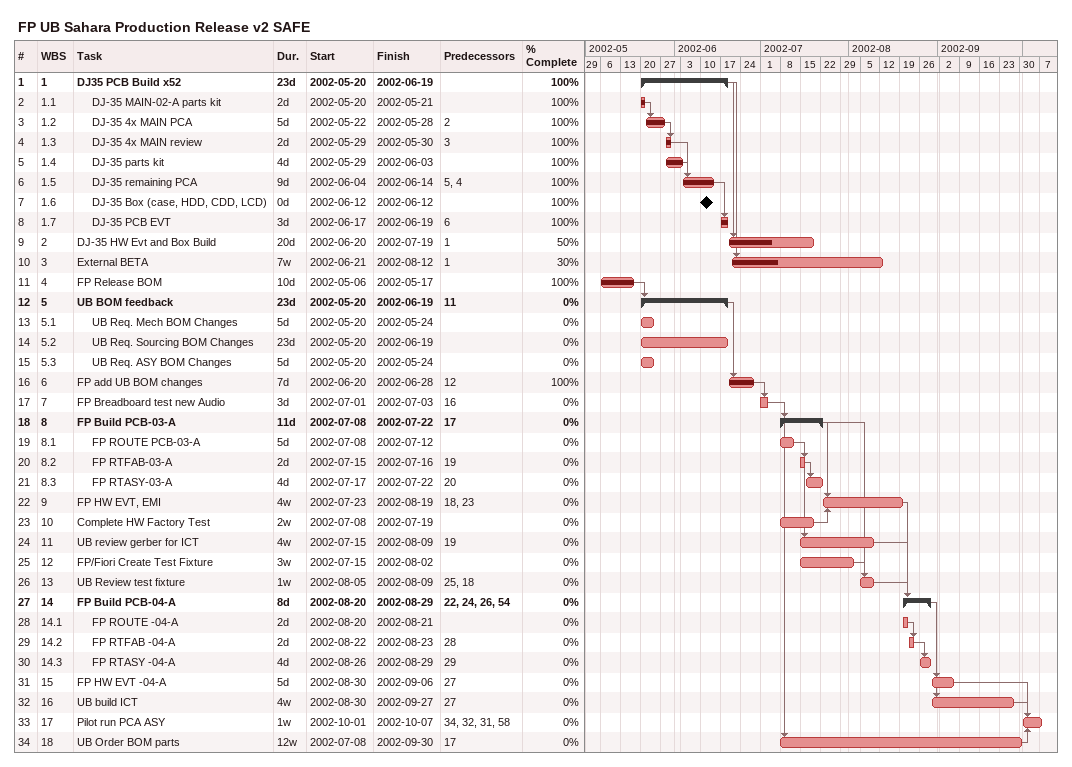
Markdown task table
FP UB Sahara Production Release v2 SAFE

| ID | WBS | Task | Duration | Start | Finish | Predecessors | % complete |
|---|---|---|---|---|---|---|---|
| 1 | 1 | **DJ35 PCB Build x52** | 23d | 2002-05-20 | 2002-06-19 |  | 100 |
| 2 | 1.1 | DJ-35 MAIN-02-A parts kit | 2d | 2002-05-20 | 2002-05-21 |  | 100 |
| 3 | 1.2 | DJ-35 4x MAIN PCA | 5d | 2002-05-22 | 2002-05-28 | 2 | 100 |
| 4 | 1.3 | DJ-35 4x MAIN review | 2d | 2002-05-29 | 2002-05-30 | 3 | 100 |
| 5 | 1.4 | DJ-35 parts kit | 4d | 2002-05-29 | 2002-06-03 |  | 100 |
| 6 | 1.5 | DJ-35 remaining PCA | 9d | 2002-06-04 | 2002-06-14 | 5, 4 | 100 |
| 7 | 1.6 | DJ-35 Box (case, HDD, CDD, LCD) | 0d | 2002-06-12 | 2002-06-12 |  | 100 |
| 8 | 1.7 | DJ-35 PCB EVT | 3d | 2002-06-17 | 2002-06-19 | 6 | 100 |
| 9 | 2 | DJ-35 HW Evt and Box Build | 20d | 2002-06-20 | 2002-07-19 | 1 | 50 |
| 10 | 3 | External BETA | 7w | 2002-06-21 | 2002-08-12 | 1 | 30 |
| 11 | 4 | FP Release BOM | 10d | 2002-05-06 | 2002-05-17 |  | 100 |
| 12 | 5 | **UB BOM feedback** | 23d | 2002-05-20 | 2002-06-19 | 11 | 0 |
| 13 | 5.1 | UB Req. Mech BOM Changes | 5d | 2002-05-20 | 2002-05-24 |  | 0 |
| 14 | 5.2 | UB Req. Sourcing BOM Changes | 23d | 2002-05-20 | 2002-06-19 |  | 0 |
| 15 | 5.3 | UB Req. ASY BOM Changes | 5d | 2002-05-20 | 2002-05-24 |  | 0 |
| 16 | 6 | FP add UB BOM changes | 7d | 2002-06-20 | 2002-06-28 | 12 | 100 |
| 17 | 7 | FP Breadboard test new Audio | 3d | 2002-07-01 | 2002-07-03 | 16 | 0 |
| 18 | 8 | **FP Build PCB-03-A** | 11d | 2002-07-08 | 2002-07-22 | 17 | 0 |
| 19 | 8.1 | FP ROUTE PCB-03-A | 5d | 2002-07-08 | 2002-07-12 |  | 0 |
| 20 | 8.2 | FP RTFAB-03-A | 2d | 2002-07-15 | 2002-07-16 | 19 | 0 |
| 21 | 8.3 | FP RTASY-03-A | 4d | 2002-07-17 | 2002-07-22 | 20 | 0 |
| 22 | 9 | FP HW EVT, EMI | 4w | 2002-07-23 | 2002-08-19 | 18, 23 | 0 |
| 23 | 10 | Complete HW Factory Test | 2w | 2002-07-08 | 2002-07-19 |  | 0 |
| 24 | 11 | UB review gerber for ICT | 4w | 2002-07-15 | 2002-08-09 | 19 | 0 |
| 25 | 12 | FP/Fiori Create Test Fixture | 3w | 2002-07-15 | 2002-08-02 |  | 0 |
| 26 | 13 | UB Review test fixture | 1w | 2002-08-05 | 2002-08-09 | 25, 18 | 0 |
| 27 | 14 | **FP Build PCB-04-A** | 8d | 2002-08-20 | 2002-08-29 | 22, 24, 26, 54 | 0 |
| 28 | 14.1 | FP ROUTE -04-A | 2d | 2002-08-20 | 2002-08-21 |  | 0 |
| 29 | 14.2 | FP RTFAB -04-A | 2d | 2002-08-22 | 2002-08-23 | 28 | 0 |
| 30 | 14.3 | FP RTASY -04-A | 4d | 2002-08-26 | 2002-08-29 | 29 | 0 |
| 31 | 15 | FP HW EVT -04-A | 5d | 2002-08-30 | 2002-09-06 | 27 | 0 |
| 32 | 16 | UB build ICT | 4w | 2002-08-30 | 2002-09-27 | 27 | 0 |
| 33 | 17 | Pilot run PCA ASY | 1w | 2002-10-01 | 2002-10-07 | 34, 32, 31, 58 | 0 |
| 34 | 18 | UB Order BOM parts | 12w | 2002-07-08 | 2002-09-30 | 17 | 0 |
